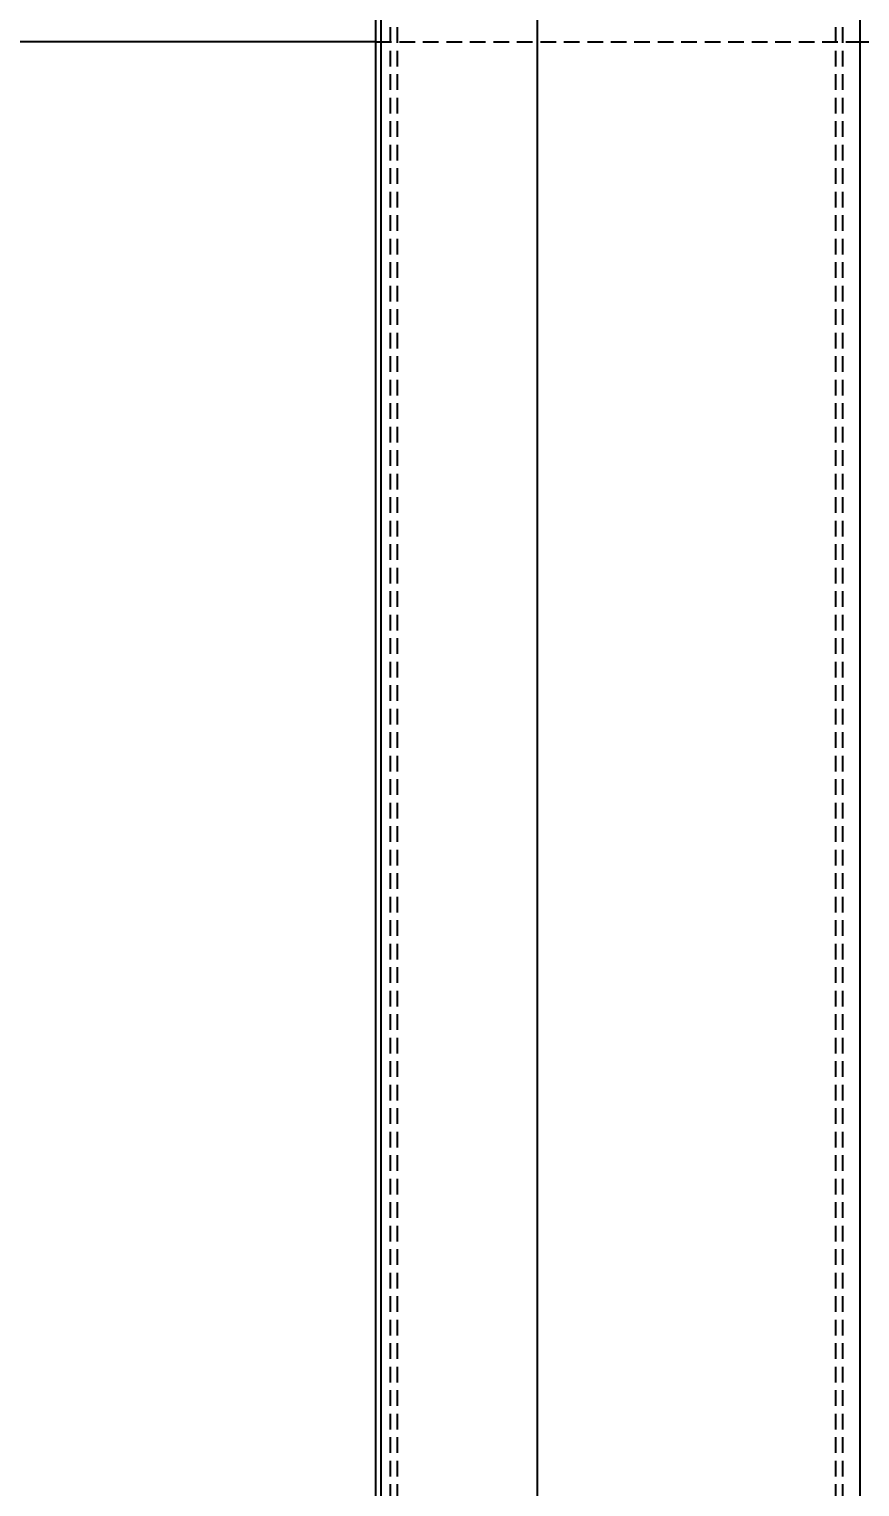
# Model space of a CAD drawing. Extents: x -3378 to 102197, y -3799 to 48702.
# Drawn here: x 85746.5 to 86011.7, y 23642.3 to 24107.5 of the extents above; entities that cross this region are included whole.
import ezdxf

# ---------------------------------------------------------------- set-up
doc = ezdxf.new("R2010")
doc.units = 0
doc.linetypes.add('HIDDEN', pattern=[0.375, 0.25, -0.125])
for name, color, linetype in [('BCM-BKP', 6, 'Continuous'), ('BCM-GAK', 9, 'Continuous'), ('DIM', 173, 'Continuous'), ('視覺模型鋁擠型暫替', 4, 'Continuous'), ('金屬面材 METAL PANEL', 2, 'Continuous'), ('隱藏線 HIDDEN', 8, 'HIDDEN')]:
    doc.layers.add(name, color=color, linetype=linetype)
doc.styles.add('GM_ANNO_TEXT', font='simplex.shx', dxfattribs={"width": 0.8})
doc.dimstyles.new('GM_DIM', dxfattribs={"dimscale": 0, "dimtxt": 20, "dimasz": 10, "dimexe": 5, "dimexo": 5, "dimgap": 5, "dimtad": 1, "dimdec": 0, "dimdsep": 46, "dimtxsty": 'GM_ANNO_TEXT', "dimblk": 'ARCHTICK', "dimcen": 0, "dimclrd": 4, "dimclre": 4, "dimclrt": 10, "dimadec": 0, "dimazin": 2, "dimtfac": 1, "dimtdec": 0, "dimtix": 1, "dimtofl": 0, "dimtmove": 2, "dimatfit": 3, "dimfxl": 1.5, "dimarcsym": 1})

# ---------------------------------------------------------------- blocks, each defined once
blk = doc.blocks.new('_ArchTick')
at = {"color": 0, "linetype": 'ByBlock', "const_width": 0.15}
blk.add_lwpolyline([(-0.5, -0.5), (0.5, 0.5)], dxfattribs=at)
blk = doc.blocks.new('*D867')
at = {"layer": 'Defpoints', "color": 0, "ltscale": 10, "transparency": 16777216}
for p in [(85857.2, 24228.09, 0), (85594.88, 22648.09), (85857.2, 22648.09, 0)]:
    blk.add_point(p, dxfattribs=at)
at = {"layer": 'DIM', "color": 4, "lineweight": -2, "ltscale": 10, "transparency": 16777216}
for p, q in [((85852.2, 24228.09), (85589.88, 24228.09)), ((85594.88, 24228.09), (85594.88, 22648.09)), ((85852.2, 22648.09), (85589.88, 22648.09))]:
    blk.add_line(p, q, dxfattribs=at)
at = {"layer": 'DIM', "color": 4, "lineweight": -2, "ltscale": 10, "transparency": 16777216, "xscale": 10, "yscale": 10, "zscale": 10}
for p, rotation in [((85594.88, 24228.09), 90), ((85594.88, 22648.09), 270)]:
    blk.add_blockref('_ArchTick', p, dxfattribs=dict(at, rotation=rotation))
at = {"layer": 'DIM', "color": 10, "ltscale": 10, "transparency": 16777216, "insert": (85579.88, 23438.09), "char_height": 20, "attachment_point": 5, "rotation": 90, "style": 'GM_ANNO_TEXT', "bg_fill": 3, "box_fill_scale": 1.1, "bg_fill_color": 256, "bg_fill_true_color": 13158600, "bg_fill_transparency": 0}
blk.add_mtext('1580', dxfattribs=at)

msp = doc.modelspace()

# ---------------------------------------------------------------- linework, layer by layer
at = {"layer": 'BCM-BKP', "elevation": 0}
msp.add_lwpolyline([(85858.801, 24119.223), (85858.801, 23634.686), (85875.601, 23634.686, -0.4142136), (85877.201, 23633.086), (85877.201, 23620.086), (85875.601, 23620.086), (85875.601, 23633.086), (85858.801, 23633.086, -0.4142136), (85857.201, 23634.686), (85857.201, 24119.223)], format="xyb", dxfattribs=at)
at = {"layer": 'BCM-GAK', "elevation": 0}
msp.add_lwpolyline([(85858.801, 24119.223), (85858.801, 23634.686), (85908.801, 23634.686), (85908.801, 24119.223)], dxfattribs=at)
at = {"layer": 'BCM-GAK', "const_width": 0.2, "elevation": 0}
msp.add_lwpolyline([(85908.801, 24119.223), (85908.801, 23634.686), (85887.701, 23634.686)], dxfattribs=at)
at = {"layer": '視覺模型鋁擠型暫替', "linetype": 'Continuous'}
for p, q in [((85857.201, 24103.468, 0), (84035.788, 24103.468, 0)), ((86011.701, 24103.468, 0), (86148.581, 24103.468))]:
    msp.add_line(p, q, dxfattribs=at)
at = {"layer": '金屬面材 METAL PANEL', "elevation": 0}
for points in [[(85857.201, 23618.085), (85857.201, 24228.085), (85936.701, 24228.085)], [(86011.701, 24168.085), (86011.701, 23618.086)]]:
    msp.add_lwpolyline(points, dxfattribs=at)
at = {"layer": '隱藏線 HIDDEN', "linetype": 'HIDDEN', "ltscale": 20}
for p, q in [((85861.701, 24228.081, 0), (85861.701, 22648.085, 0)), ((85864.001, 24228.081, 0), (85864.001, 22648.085, 0)), ((86003.901, 24228.081, 0), (86003.901, 22648.085, 0)), ((86006.201, 24228.081, 0), (86006.201, 22648.085, 0)), ((85857.201, 24103.468, 0), (86011.701, 24103.468, 0))]:
    msp.add_line(p, q, dxfattribs=at)

# ---------------------------------------------------------------- next in the draw order: dimensions: what is measured, and where the dimension line sits
at = {"layer": 'DIM', "ltscale": 10}
dim = msp.add_linear_dim(base=(85594.875, 22648.085), p1=(85857.201, 24228.085, 0), p2=(85857.201, 22648.085, 0), angle=90, dimstyle='GM_DIM', override={"dimscale": 1, "dimfxl": 10, "dimtfill": 1, "dimtfillclr": 1}, dxfattribs=at)
dim.commit()
dim.dimension.update_dxf_attribs({"geometry": '*D867', "text_midpoint": (85579.875, 23438.085)})

doc.saveas('drawing.dxf')
